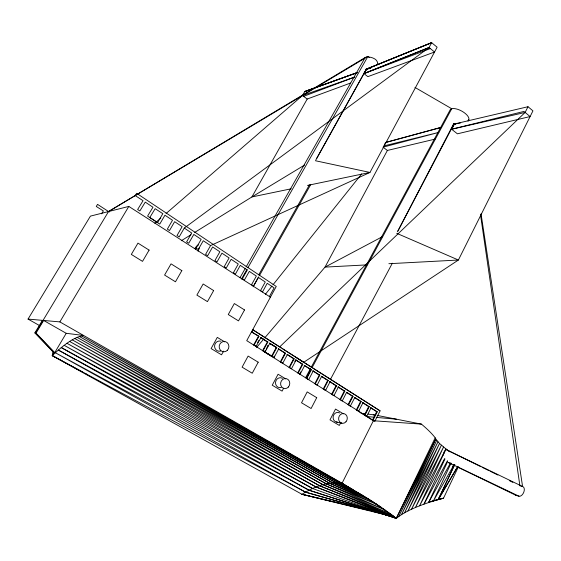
<?xml version="1.0" encoding="UTF-8"?>
<svg xmlns="http://www.w3.org/2000/svg" width="561" height="561" viewBox="0 0 561 561"><rect width="100%" height="100%" fill="white"/><g stroke="black" fill="none" stroke-linecap="round" stroke-linejoin="round"><path stroke-width="0.84" d="M52.881 352.252L52.243 355.618L301.965 494.29L387.335 515.236L305.514 492.151L52.243 355.618L54.101 352.49L35.455 332.989L108.532 211.546L365.19 57.503L367.932 56.402L369.215 57.453M377.441 64.298C378.598 59.592 372.308 57.201 368.528 57.005M444.978 458.912L423.962 504.164C414.221 507.761 404.432 511.863 396.255 518.413L384.229 514.128M447.573 461.71L428.562 502.579L423.962 504.164L447.475 460.693M454.69 464.424L438.358 499.592L428.562 502.579L450.539 462.86M451.079 463.127L433.365 501.057L453.884 464.957M458.4 466.773L443.527 498.182L438.358 499.592L457.776 466.479L438.162 499.528L432.601 500.819M454.824 464.452L438.162 499.528L443.527 498.182L429.144 501.934M82.236 371.873L52.243 355.618L58.351 350.057L312.547 488.498L396.255 518.413L435.175 437.811A142.263 21.662 27.5 0 0 421.423 424.116L377.518 415.477M392.868 517.207L309.041 490.216L58.351 350.057L61.296 347.582L316.025 486.99L396.255 518.413L435.785 439.032L435.175 437.811M373.023 420.273L377.265 411.802L376.69 411.697L372.448 420.154L373.942 420.855L375.021 420.953L380.078 410.855L252.702 329.693L281.306 347.974M369.019 510.391L301.965 494.29C313.809 486.906 327.834 481.036 342.056 483.238L373.367 420.736L421.423 424.116M366.2 416.206L366.768 416.318L371.038 407.833L377.265 411.802M279.82 346.754L525.131 112.438L527.999 106.723L532.95 110.854L458.4 260.024L303.915 362.161M364.98 415.189L369.257 406.697L368.689 406.592L364.412 415.07L366.768 416.318M356.866 410.056L361.186 401.543L360.618 401.445L356.305 409.951L358.675 411.199L362.981 402.693L369.257 406.697M340.885 422.363L339.321 425.427L330.001 419.845L335.52 409.067L343.367 413.829M341.74 400.736L342.294 400.842L346.67 392.279L353.023 396.332L348.577 404.811L348.016 404.705L352.462 396.241L353.023 396.332M340.457 399.677L344.84 391.115L344.286 391.024L339.903 399.579L342.294 400.842M332.147 394.425L336.565 385.835L336.018 385.751L331.6 394.327L333.998 395.596L338.409 387.013L344.84 391.115M323.767 389.124L328.227 380.519L327.687 380.435L323.234 389.032L325.639 390.309L330.085 381.704L336.565 385.835M316.67 384.888L317.21 384.972L321.698 376.347L328.227 380.519M397.91 230.978L453.484 124.121L455.749 123.904M460.483 122.978L454.445 123.988L451.612 129.24L523.925 111.436L530.096 116.555L457.411 133.82L451.612 129.24L454.312 124.051M315.324 383.78L319.819 375.155L319.286 375.078L314.791 383.696L317.21 384.972M306.811 378.395L311.341 369.741L310.815 369.671L306.285 378.317L308.711 379.601L313.234 370.947L319.819 375.155M397.518 231.749L453.982 124.065L454.445 123.988M349.84 405.862L350.401 405.968L354.833 397.49L361.186 401.543M300.759 371.936L299.616 374.103L300.135 374.18L304.7 365.506L311.341 369.741M283.635 388.205L282.092 391.122L272.232 385.218L278.074 374.236L285.773 378.906M298.221 372.967L302.793 364.285L302.274 364.222L297.702 372.89L300.135 374.18M289.567 367.49L294.174 358.788L293.662 358.724L289.055 367.42L291.496 368.71L296.096 360.015L302.793 364.285M294.813 361.403L295.577 359.952L296.096 360.015M444.564 458.695L419.586 505.798L445.974 448.961L439.529 443.485L435.785 439.032L398.717 516.513L436.717 440.385L401.487 514.64L437.966 441.872L404.558 512.796L439.529 443.485L407.917 510.987L441.395 445.21L411.55 509.213L443.548 447.033L415.449 507.481L445.974 448.961L449.838 451.808M280.837 361.971L285.486 353.241L284.974 353.185L280.325 361.901L282.779 363.198L287.421 354.482L294.174 358.788M330.247 379.769L392.356 263.207M468.042 121.169L468.863 119.626M435.112 139.114L387.385 150.446L325.022 267.106L265.044 337.526M384.481 144.507L385.554 142.501L441.563 127.263M271.587 356.242L276.271 347.497L276.776 347.554L272.085 356.298L271.587 356.242L246.728 340.66L276.264 286.447L136.646 193.307L135.257 195.628L143.048 200.677L137.641 209.505L139.857 210.971L145.271 202.114L152.964 207.24L147.592 216.076L149.787 217.528L155.152 208.692L162.837 213.671L157.627 222.556L149.906 217.598L159.745 224.098L164.948 215.214L172.508 220.249L167.339 229.112L169.499 230.536L174.653 221.679L182.143 226.665L177.024 235.508L179.162 236.917L184.274 228.082L429.06 47.517L431.718 42.587L366.712 69.045M274.273 356.123L273.495 357.581L273.992 357.645L278.677 348.9L285.486 353.241M370.702 68.049L365.849 69.298L370.821 68.007L366.473 69.136L363.956 73.596L429.06 47.517L434.544 52.019L367.862 76.647L363.956 73.596L366.382 69.094L431.661 42.699L437.124 47.208L369.972 172.444L210.564 245.585L205.578 254.357L207.668 255.732L212.64 246.966L219.877 251.784L214.933 260.535L217.002 261.896L221.939 253.158L229.112 257.927L224.211 266.657L226.258 268.011L231.153 259.287L238.264 264.021L233.404 272.723L235.438 274.07L240.283 265.367L247.31 270.044L242.387 278.656L244.4 279.988L249.315 271.384L256.335 276.054L251.559 284.708L253.558 286.026L258.319 277.379L265.255 281.994L260.521 290.626L262.499 291.937L267.225 283.305L274.098 287.884L269.406 296.496L270.423 297.169L128.813 206.42L90.433 216.118L28.05 319.083L39.873 325.766M265.423 350.52L264.638 351.978L373.942 420.855M266.209 349.061L268.179 345.415M306.348 378.254L310.92 369.783M312.161 367.476L451.738 108.743L414.951 87.418M305.535 377.798L310.528 368.549M311.362 367.006L449.873 110.377A10.596 4.537 28.3 0 1 461.871 111.155A10.596 4.537 28.3 0 1 468.19 120.608M258.467 336.312L253.607 345.008L254.091 345.057L258.951 336.355L251.454 331.979L251.938 332.014L253.186 329.721M223.58 351.109L221.539 354.825L211.104 348.577L217.289 337.385L224.702 341.88M316.685 158.447L366.382 69.094M265.339 350.471L264.533 351.915L272.085 356.298M267.345 346.845L268.151 345.394M276.776 347.554L269.855 343.269L265.03 351.971L262.555 350.667L267.387 341.965L267.885 342.014L263.046 350.723M315.843 159.969L366.445 69.122L431.661 42.699M257.632 342.638L258.845 340.457M255.606 346.27L256.089 346.319L260.956 337.596L267.885 342.014M350.576 83.028L307.211 99.038L251.903 196.953L194.66 232.45M258.719 274.841L309.476 184.821M253.123 286.797L258.705 276.882M259.568 275.353L310.724 184.583M240.045 277.604L245.241 268.467M246.111 266.945L365.19 57.503M241.433 279.119L247.05 269.238M247.913 267.716L367.932 56.402L108.532 211.546M195.389 249.442L201.175 239.337L193.811 234.435L188.748 243.243L186.624 241.847L191.701 233.025L184.274 228.082M452.271 467.124L453.583 464.88M42.405 320.359L34.852 332.904L53.456 352.364L54.747 352.624L66.219 333.297L83.61 335.478C75.041 336.909 67.895 342.42 61.226 347.638M28.05 319.083L59.866 321.902L128.813 206.42M34.852 332.904L36.065 333.073L43.653 320.464L66.219 333.297M101.576 213.811L103.364 210.936L96.282 206.462L97.544 204.379L109.262 212.009M265.36 294.343L271.931 286.131M273.025 284.757L361.698 173.875M256.559 347.49L263.915 338.851M154.808 223.257L160.769 218.103M166.07 213.517L302.498 95.51L304.784 91.478L357.098 72.685M181.273 240.746L190.943 234.75M304.644 165.011L251.903 196.953L291.208 188.791M382.272 236.749L325.022 267.106L367.027 264.876M354.818 73.926L357.168 72.825M429.06 47.517L364.005 73.603L366.473 69.136L370.849 67.762M303.606 96.338L354.58 77.13M363.956 73.596L430.343 48.576M437.475 128.792L441.577 127.333M354.889 76.976L302.498 95.51L307.211 99.038M385.554 142.501L441.437 127.319M453.891 124.016L453.302 124.163L455.946 123.862L453.982 124.093M383.682 145.972L438.751 132.41L383.044 147.178L387.385 150.446M454.221 124.044L527.999 106.723M451.612 129.24L525.131 112.438M307.484 185.418L369.972 172.444L315.415 160.734M388.871 263.712L458.4 260.024L396.704 233.299M260.956 337.596L260.465 337.554L267.387 341.965M366.943 416.557L374.741 417.258M376.473 417.412L396.396 419.193M276.72 347.652L269.357 343.22L269.855 343.269M361.109 413.387L365.435 413.829M368.03 414.095L375.8 415.14M198.447 245.052L197.647 245.15A7.924 1.129 -58.5 0 0 194.94 248.362M278.677 348.9L278.172 348.844L284.974 353.185M287.421 354.482L286.909 354.426L293.662 358.724M270.157 355.471L270.654 355.534M282.274 363.135L282.779 363.198M313.234 370.947L312.701 370.877L319.286 375.078M290.984 368.64L291.496 368.71M321.698 376.347L321.158 376.27L327.687 380.435M330.085 381.704L329.545 381.62L336.018 385.751M308.178 379.517L308.711 379.601M338.409 387.013L337.862 386.929L344.286 391.024M325.1 390.211L325.639 390.309M333.451 395.498L333.998 395.596M362.981 402.693L362.42 402.588L368.689 406.592M371.038 407.833L370.47 407.728L376.69 411.697M380.078 410.855L304.125 362.56M358.675 411.199L358.114 411.094L373.367 420.736M374.313 420.806L375.021 420.953M336.263 421.998L341.796 423.225M301.965 494.29L332.68 501.492M334.391 501.892L339.51 503.091M373.268 511.408L375.814 512.018M520.58 486.008L522.586 486.52A5.182 3.078 -66.2 0 1 523.82 492.123A5.182 3.078 -66.2 0 1 519.002 496.205L516.302 495.489L457.72 467.096M59.866 321.902L342.056 483.238L371.747 501.134L394.074 516.583L316.025 486.99L64.164 345.317L319.468 485.707L394.074 516.583L396.255 518.413M448.407 462.509L519.002 496.205M446.844 449.922L522.586 486.52L481.036 213.832M339.033 482.867L81.569 335.85L352.539 489.388L335.927 482.74L77.123 337.357L332.757 482.86L369.482 499.711L329.517 483.217L72.236 339.847L326.214 483.813L384.86 509.788L322.863 484.648L66.948 343.269L319.468 485.707L390.744 514.016L322.863 484.648L69.641 341.446L326.214 483.813L376.543 504.213L329.517 483.217L74.732 338.479L332.757 482.86L362.175 495.188L335.927 482.74L79.403 336.481L339.033 482.867C358.598 491.899 376.789 503.764 394.074 516.583M448.344 462.552L451.472 464.066M446.829 449.95L480.616 466.542M482.187 467.313L488.477 470.399M490.048 471.177L497.902 475.034M509.69 480.819L512.838 482.369M86.078 373.956L87.614 374.79M61.296 347.582L312.547 488.498M342.056 483.238L354.748 491.036M356.242 491.955L362.217 495.622M363.71 496.534L366.698 498.371M368.191 499.29L380.912 507.095M296.706 357.82L303.396 362.097L282.772 348.914M251.938 332.014L258.951 336.355M269.357 343.22L276.271 347.497M254.091 345.057L256.089 346.319M265.136 352.035L273.992 357.645M348.577 404.811L350.401 405.968M295.577 359.952L302.274 364.222M304.174 365.435L310.815 369.671M346.817 392.637L352.462 396.241M354.279 397.398L360.618 401.445M196.147 248.13L198.25 249.519L203.271 240.725L210.564 245.585M36.065 333.073L54.747 352.624M480.511 214.744L519.907 485.84M199.239 247.871A7.924 3.1 -55 0 1 198.047 251.174M281.222 387.462A5 4.544 -78.1 0 1 275.556 382.181A5 4.544 -78.1 0 1 282.407 378.31M337.378 422.103A4.874 4.292 -77.7 0 1 333.255 416.206A4.874 4.292 -77.7 0 1 339.622 412.959M444.347 451.044A5.393 2.812 -65.4 0 1 442.391 456.065M374.643 415.364A164.422 28.793 26.8 0 1 373.226 414.628M516.302 495.489A5.161 3.233 -66 0 1 514.977 494.409M220.62 351.046A5.133 4.825 -79.3 0 1 214.568 346.179A5.133 4.825 -79.3 0 1 220.718 341.151M316.727 397.672L311.103 408.513L301.523 402.77L307.197 391.901L316.727 397.672M258.2 362.189L252.247 373.233L242.107 367.16L248.116 356.074L258.2 362.189M244.533 309.938L238.509 320.892L228.257 314.532L234.337 303.543L244.533 309.938M213.65 290.57L207.444 301.629L196.89 295.079L203.152 283.992L213.65 290.57M181.848 270.633L175.46 281.797L164.59 275.051L171.042 263.859L181.848 270.633M149.107 250.108L142.522 261.37L131.323 254.421L137.971 243.123L149.107 250.108M357.315 72.586L304.735 91.562L357.287 72.544M389.523 516.015L305.514 492.151L55.336 352.736L309.041 490.216L389.523 516.015M227.443 350.253A5.189 4.867 -79.5 0 0 225.368 341.614A5.189 4.867 -79.5 0 0 219.316 348.023A5.189 4.867 -79.5 0 0 227.443 350.253M288.403 387.027A5.056 4.579 -78.3 0 0 286.44 378.668A5.056 4.579 -78.3 0 0 280.731 384.993A5.056 4.579 -78.3 0 0 288.403 387.027M345.99 421.76A4.923 4.32 -77.8 0 0 344.131 413.66A4.923 4.32 -77.8 0 0 338.739 419.909A4.923 4.32 -77.8 0 0 345.99 421.76"/></g></svg>
